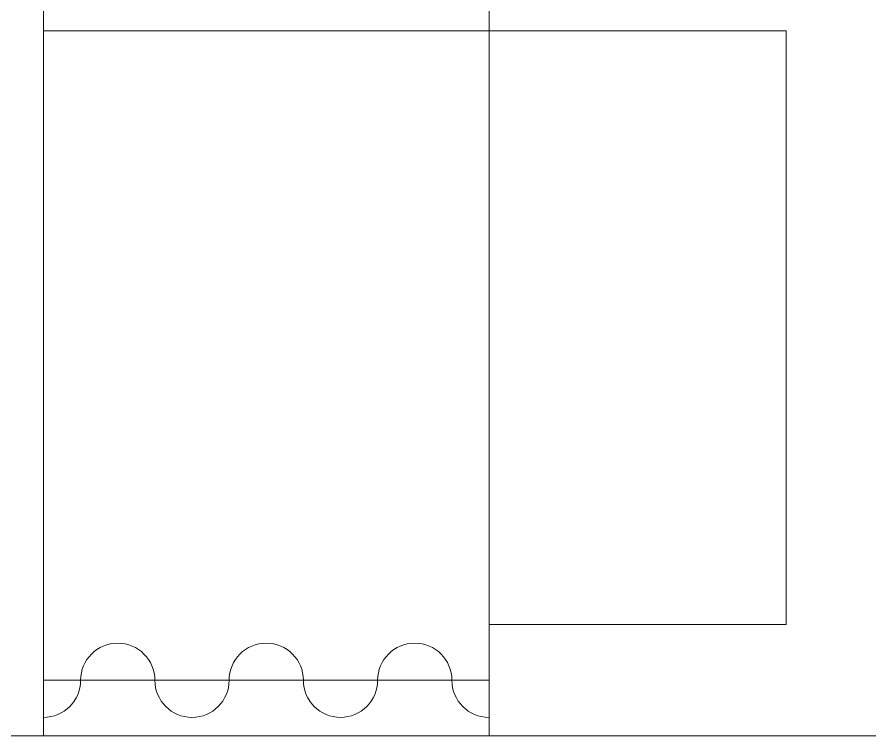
# Model space of a CAD drawing. Header units: millimetres. Extents: x -32 to 1412, y -324 to 2887.
# Drawn here: x 1040.256 to 1041.404, y 2056.259 to 2057.228 of the extents above; entities that cross this region are included whole.
import ezdxf

# ---------------------------------------------------------------- set-up
doc = ezdxf.new("R2010")
doc.units = ezdxf.units.MM
doc.header["$LTSCALE"] = 0.5
doc.layers.add('arquitetura', color=252, linetype='CONTINUOUS', lineweight=5)

msp = doc.modelspace()

# ---------------------------------------------------------------- linework, layer by layer
at = {"layer": 'arquitetura', "color": 252}
for p, q in [((1040.2912, 2058.1091), (1040.2912, 2056.2591)), ((1040.8912, 2057.2091), (1040.8912, 2057.3591)), ((1040.8912, 2057.2091), (1040.2912, 2057.2091)), ((1040.8912, 2056.4091), (1040.8912, 2057.2091)), ((1041.2912, 2057.2091), (1040.8912, 2057.2091)), ((1041.2912, 2057.2091), (1041.2912, 2056.4091)), ((1041.2912, 2056.4091), (1040.8912, 2056.4091)), ((1040.8912, 2056.4091), (1040.8912, 2056.2591)), ((1040.8912, 2056.3341), (1040.2912, 2056.3341)), ((1040.1412, 2056.2591), (1040.2912, 2056.2591)), ((1040.2912, 2056.2591), (1040.1412, 2056.2591)), ((1040.2912, 2056.2591), (1040.8912, 2056.2591)), ((1041.4912, 2056.2591), (1040.8912, 2056.2591)), ((1041.4912, 2056.2591), (1040.8912, 2056.2591)), ((1041.2912, 2056.2591), (1041.8912, 2056.2591)), ((1041.2912, 2056.2591), (1041.8912, 2056.2591))]:
    msp.add_line(p, q, dxfattribs=at)
for centre, start, end in [((1040.3912, 2056.3341), 0, 180), ((1040.5912, 2056.3341), 0, 180), ((1040.7912, 2056.3341), 0, 180), ((1040.2912, 2056.3341), 270, 0), ((1040.4912, 2056.3341), 180, 0), ((1040.6912, 2056.3341), 180, 0), ((1040.8912, 2056.3341), 180, 270)]:
    msp.add_arc(centre, 0.05, start, end, dxfattribs=at)

doc.saveas('drawing.dxf')
